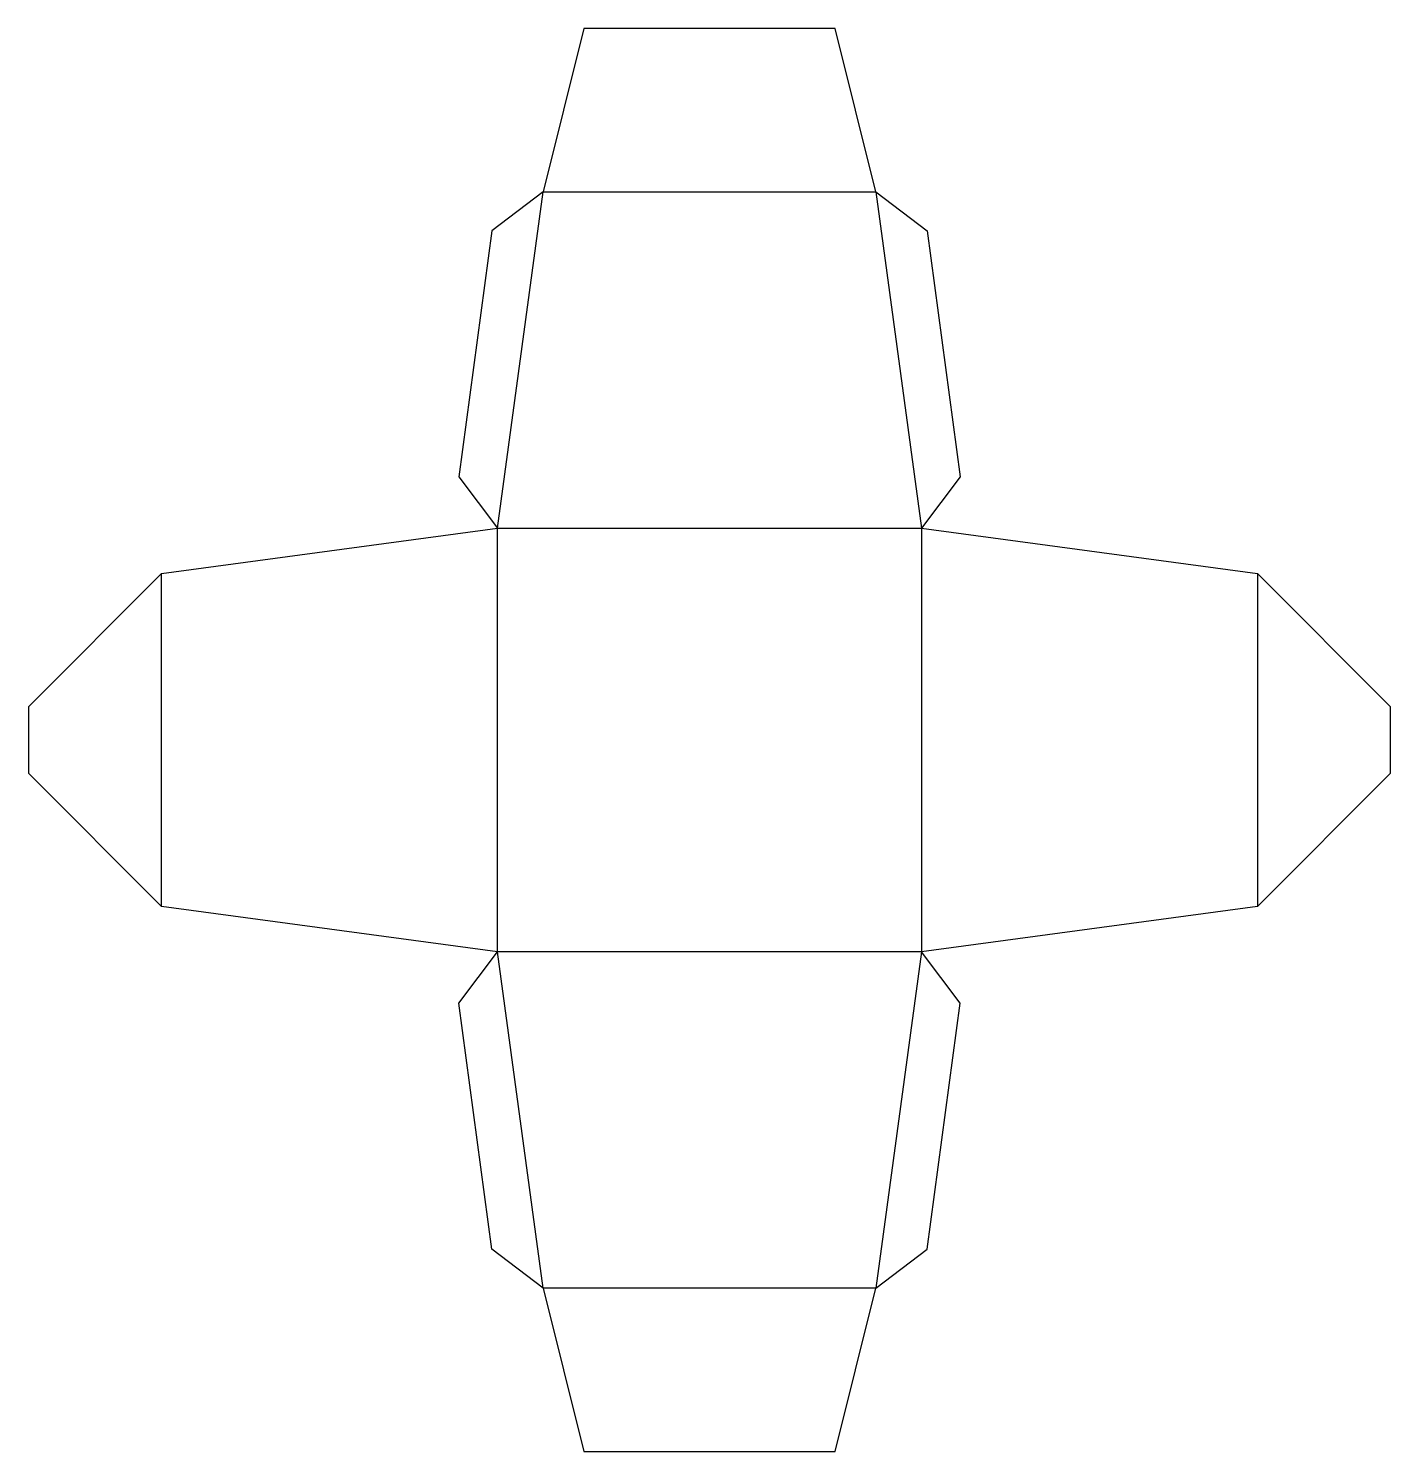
# Model space of a CAD drawing. Header units: millimetres. Extents: x 0 to 450, y 0 to 470.
import ezdxf

# ---------------------------------------------------------------- set-up
doc = ezdxf.new("R2010")
doc.units = ezdxf.units.MM
doc.layers.add('CREASE', color=5, linetype='CONTINUOUS')
doc.layers.add('CUT', color=1, linetype='CONTINUOUS')

msp = doc.modelspace()

# ---------------------------------------------------------------- linework, layer by layer
at = {"layer": 'CREASE'}
for p, q in [((155.018, 305.018), (170.018, 416.036)), ((170.018, 416.036), (280.018, 416.036)), ((280.018, 416.036), (295.018, 305.018)), ((155.018, 305.018), (295.018, 305.018)), ((155.018, 165.018), (155.018, 305.018)), ((295.018, 305.018), (295.018, 165.018)), ((44, 180.018), (44, 290.018)), ((406.036, 290.018), (406.036, 180.018)), ((295.018, 165.018), (155.018, 165.018)), ((170.018, 54), (155.018, 165.018)), ((295.018, 165.018), (280.018, 54)), ((280.018, 54), (170.018, 54))]:
    msp.add_line(p, q, dxfattribs=at)
at = {"layer": 'CUT'}
for p, q in [((183.518, 470.036), (170.018, 416.036)), ((266.518, 470.036), (183.518, 470.036)), ((280.018, 416.036), (266.518, 470.036)), ((170.018, 416.036), (153.145, 403.18)), ((280.018, 416.036), (296.891, 403.18)), ((153.145, 403.18), (142.162, 321.891)), ((296.891, 403.18), (307.874, 321.891)), ((142.162, 321.891), (155.018, 305.018)), ((307.874, 321.891), (295.018, 305.018)), ((44, 290.018), (155.018, 305.018)), ((295.018, 305.018), (406.036, 290.018)), ((44, 290.018), (0, 246.018)), ((450.036, 246.018), (406.036, 290.018)), ((0, 246.018), (0, 224.018)), ((450.036, 224.018), (450.036, 246.018)), ((0, 224.018), (44, 180.018)), ((406.036, 180.018), (450.036, 224.018)), ((155.018, 165.018), (44, 180.018)), ((406.036, 180.018), (295.018, 165.018)), ((142.162, 148.145), (155.018, 165.018)), ((307.874, 148.145), (295.018, 165.018)), ((153.145, 66.856), (142.162, 148.145)), ((296.891, 66.856), (307.874, 148.145)), ((170.018, 54), (153.145, 66.856)), ((280.018, 54), (296.891, 66.856)), ((170.018, 54), (183.518, 0)), ((266.518, 0), (280.018, 54)), ((183.518, 0), (266.518, 0))]:
    msp.add_line(p, q, dxfattribs=at)

doc.saveas('drawing.dxf')
